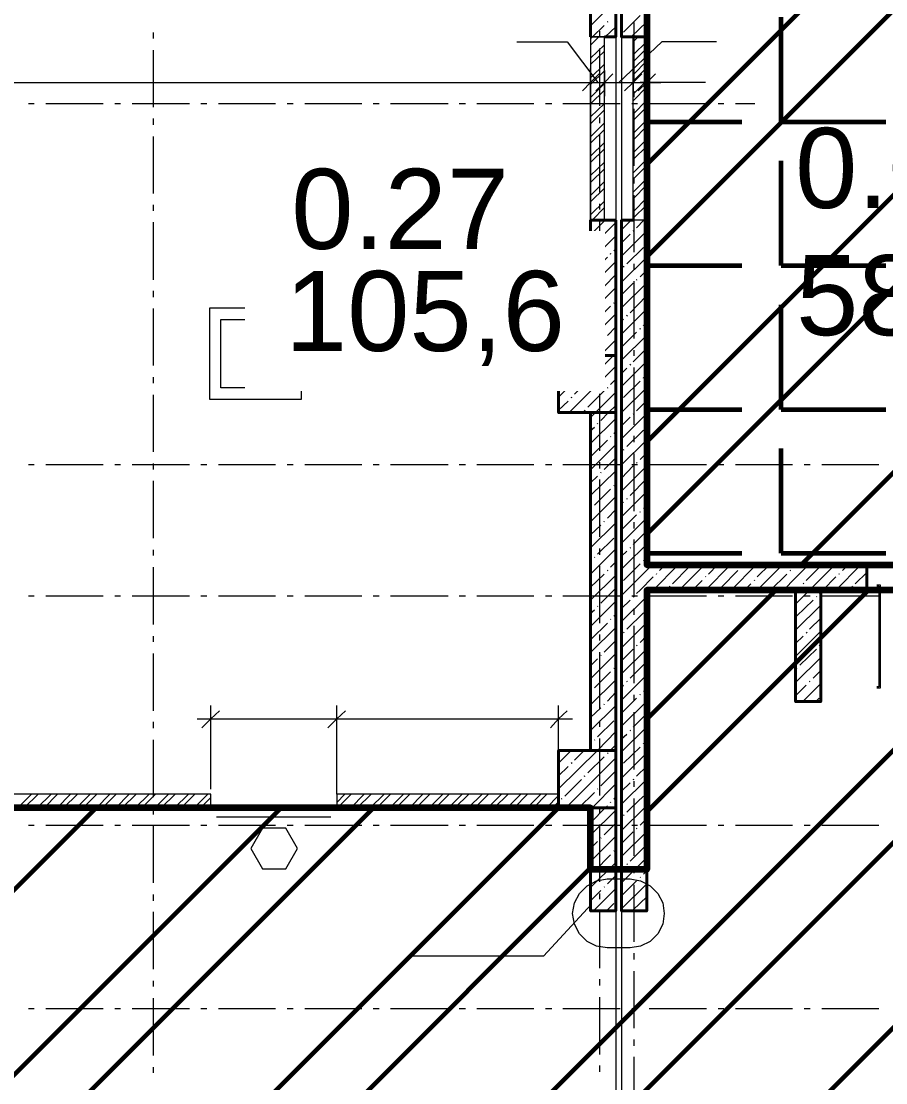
# Model space of a CAD drawing. Header units: millimetres. Extents: x -213911 to 415037, y -3642 to 107391.
# Drawn here: x -127343 to -119785, y 18005 to 27282 of the extents above; entities that cross this region are included whole.
import ezdxf

# ---------------------------------------------------------------- set-up
doc = ezdxf.new("R2010")
doc.units = ezdxf.units.MM
for name, color, linetype, lineweight in [('9.1 Стен подвал шпак', 160, 'Continuous', 90), ('9.2 Потолок подвал шпак', 90, 'Continuous', 60), ('9.3 клининг подвал', 190, 'Continuous', 60), ('Оси', 7, 'Continuous', 9)]:
    doc.layers.add(name, color=color, linetype=linetype, lineweight=lineweight)
doc.styles.get("Standard").update_dxf_attribs({"font": 'arial.ttf'})

msp = doc.modelspace()

# ---------------------------------------------------------------- hatches: boundary and pattern name
at = {"layer": '9.3 клининг подвал'}
h = msp.add_hatch(dxfattribs=at)
h.set_pattern_fill('ANSI32', color=256, scale=180)
h.paths.add_polyline_path([(-106241.8, 18654.8), (-117862.1, 18654.8), (-117862.1, 22310.8), (-121873.9, 22310.8), (-121873.9, 19867.4), (-122365.3, 19867.4), (-122365.3, 20408.7), (-136044.5, 20408.7), (-136044.5, 16956), (-154955.5, 16956), (-154955.5, 13151.8), (-131431.1, 13151.8), (-131431.1, 16807.8), (-125995.1, 16807.8), (-125995.1, 16375.7), (-122644.9, 16375.7), (-122644.9, 16956), (-122365.3, 16956), (-122365.3, 17249.6), (-121873.9, 17249.6), (-121873.9, 16549.4), (-121873.9, 14698.1), (-120543.7, 14698.1), (-120543.7, 16549.4), (-117862.1, 16549.4), (-117862.1, 16574.8), (-109194.6, 16574.8), (-109194.6, 15854.6), (-106241.8, 15854.6), (-106241.8, 16574.8)])

# ---------------------------------------------------------------- linework, layer by layer
at = {"lineweight": 40}
for points in [[(-121873.9, 32367.9), (-121873.9, 27144.5), (-122094.2, 27144.5), (-122094.2, 32367.9)], [(-122145.1, 25543.1), (-122145.1, 24361.2), (-122365.3, 24361.2), (-122365.3, 25543.1)], [(-122145.1, 24361.2), (-122644.9, 24361.2), (-122644.9, 23861.3), (-122145.1, 23861.3)], [(-122145.1, 23861.3), (-122145.1, 20908.6), (-122365.3, 20908.6), (-122365.3, 23861.3)], [(-122145.1, 20408.7), (-122145.1, 20908.6), (-122644.9, 20908.6), (-122644.9, 20408.7)], [(-122365.3, 20408.7), (-122365.3, 19506.3), (-122145.1, 19506.3), (-122145.1, 20408.7)]]:
    msp.add_lwpolyline(points, close=True, dxfattribs=at)
for points in [[(-122365.3, 27144.5), (-122365.3, 27962.1), (-122145.1, 27962.1), (-122145.1, 27144.5), (-122242.5, 27144.5)], [(-121873.9, 25543.1), (-121873.9, 22531.1), (-120573.4, 22531.1), (-120353.1, 22531.1), (-119950.6, 22531.1), (-119950.6, 22310.8), (-120353.1, 22310.8), (-120353.1, 21336.4), (-120573.4, 21336.4), (-120573.4, 21751.6), (-120573.4, 22310.8), (-121873.9, 22310.8), (-121873.9, 21751.6), (-121873.9, 21200.9), (-121873.9, 20408.7), (-121873.9, 19506.3), (-122094.2, 19506.3), (-122094.2, 20408.7), (-122094.2, 22310.8), (-122094.2, 22531.1), (-122094.2, 25543.1), (-121992.5, 25543.1)]]:
    msp.add_lwpolyline(points, dxfattribs=at)
at = {"lineweight": 18}
for points in [[(-122289.1, 26822.5), (-122365.3, 26746.2), (-122437.4, 26674.2)], [(-122170.5, 26822.5), (-122242.5, 26746.2), (-122318.7, 26674.2)], [(-121916.3, 26822.5), (-121992.5, 26746.2), (-122068.8, 26674.2)], [(-121797.7, 26822.5), (-121873.9, 26746.2), (-121950.2, 26674.2)], [(-125610.4, 21255.9), (-125686.6, 21183.9), (-125762.9, 21107.7)], [(-124508.9, 21255.9), (-124585.2, 21183.9), (-124661.4, 21107.7)], [(-122568.7, 21255.9), (-122644.9, 21183.9), (-122717, 21107.7)]]:
    msp.add_lwpolyline(points, dxfattribs=at)
at = {"layer": '9.1 Стен подвал шпак'}
msp.add_lwpolyline([(-121873.9, 16574.8), (-121873.9, 14698.1), (-120543.7, 14698.1), (-120543.7, 16549.4), (-117862.1, 16549.4), (-117862.1, 16574.8), (-109194.6, 16574.8), (-109194.6, 15854.6), (-106241.8, 15854.6), (-106241.8, 16574.8), (-106241.8, 18654.8), (-117862.1, 18654.8), (-117862.1, 22310.8), (-121873.9, 22310.8), (-121873.9, 19867.4), (-122365.3, 19867.4), (-122365.3, 20408.7), (-136044.5, 20408.7), (-136044.5, 16956), (-154955.5, 16956)], dxfattribs=at)
at = {"layer": 'Оси', "lineweight": 9}
for points in [[(-122136.6, 12300.3), (-122140.8, 12300.3), (-122140.8, 32367.9)], [(-122094.2, 32367.9), (-122094.2, 12893.4)], [(-122365.3, 27241.9), (-122145.1, 27462.2)], [(-122217.1, 27275.8), (-122212.8, 27280)], [(-122077.3, 27186.8), (-121933.2, 27330.9)], [(-122348.4, 27144.5), (-122246.7, 27246.1)], [(-122284.9, 27144.5), (-122284.9, 27195.3)], [(-122238.3, 27144.5), (-122145.1, 27233.4)], [(-122009.5, 27144.5), (-121873.9, 27275.8)], [(-121984.1, 26771.7), (-121984.1, 27271.5)], [(-126186.5, 27131.7), (-126186.5, 27182.6)], [(-123009.3, 27102.1), (-122568.7, 27102.1), (-122301.8, 26746.2)], [(-122365.3, 27127.5), (-122348.4, 27144.5)], [(-122365.3, 27072.4), (-122293.3, 27144.5)], [(-122365.3, 27144.5), (-122242.5, 27144.5)], [(-121263.9, 27102.1), (-121742.6, 27102.1), (-122119.6, 26746.2)], [(-121992.5, 27102.1), (-121950.2, 27144.5)], [(-121992.5, 26987.7), (-121873.9, 27106.3)], [(-121895.1, 27144.5), (-121873.9, 27161.4)], [(-126186.5, 26530.2), (-126186.5, 27030.1)], [(-122365.3, 26958.1), (-122242.5, 27076.7)], [(-122365.3, 26903), (-122242.5, 27021.6)], [(-122284.9, 26542.9), (-122284.9, 27042.8)], [(-121992.5, 26928.4), (-121873.9, 27047)], [(-122365.3, 26788.6), (-122242.5, 26907.2)], [(-121992.5, 26814), (-121873.9, 26936.9)], [(-122365.3, 25543.1), (-122365.3, 26746.2), (-122365.3, 26869.1)], [(-122365.3, 26729.3), (-122242.5, 26847.9)], [(-122242.5, 26852.1), (-122242.5, 26746.2), (-122242.5, 26627.6)], [(-121992.5, 26758.9), (-121873.9, 26877.6)], [(-121992.5, 26852.1), (-121992.5, 26746.2), (-121992.5, 26627.6)], [(-121873.9, 26852.1), (-121873.9, 26746.2), (-121873.9, 26627.6)], [(-138425.3, 26746.2), (-138183.9, 26746.2), (-128266.6, 26746.2), (-128148, 26746.2), (-122365.3, 26746.2), (-122242.5, 26746.2), (-121992.5, 26746.2), (-121751.1, 26746.2)], [(-122365.3, 26614.9), (-122242.5, 26737.8)], [(-121992.5, 26644.6), (-121873.9, 26763.2)], [(-121361.3, 26746.2), (-121801.9, 26746.2), (-121933.2, 26746.2)], [(-122365.3, 26559.8), (-122242.5, 26678.5)], [(-121992.5, 26585.3), (-121873.9, 26708.1)], [(-121984.1, 26619.1), (-121984.1, 26670)], [(-127279.5, 26564.1), (-127228.7, 26564.1)], [(-127127, 26564.1), (-126627.1, 26564.1)], [(-126525.4, 26564.1), (-126474.6, 26564.1)], [(-126372.9, 26564.1), (-125873, 26564.1)], [(-125771.4, 26564.1), (-125720.5, 26564.1)], [(-125618.9, 26564.1), (-125119, 26564.1)], [(-125017.3, 26564.1), (-124966.5, 26564.1)], [(-124864.8, 26564.1), (-124364.9, 26564.1)], [(-124267.5, 26564.1), (-124212.4, 26564.1)], [(-124115, 26564.1), (-123610.8, 26564.1)], [(-123513.4, 26564.1), (-123458.3, 26564.1)], [(-123360.9, 26564.1), (-122861, 26564.1)], [(-122759.3, 26564.1), (-122704.3, 26564.1)], [(-122606.8, 26564.1), (-122106.9, 26564.1)], [(-122365.3, 26445.5), (-122242.5, 26564.1)], [(-122005.3, 26564.1), (-121954.4, 26564.1)], [(-121992.5, 26470.9), (-121873.9, 26593.7)], [(-121992.5, 26415.8), (-121873.9, 26534.4)], [(-121852.7, 26564.1), (-121352.9, 26564.1)], [(-121251.2, 26564.1), (-121200.4, 26564.1)], [(-121098.7, 26564.1), (-120598.8, 26564.1)], [(-120497.1, 26564.1), (-120446.3, 26564.1)], [(-120344.6, 26564.1), (-119844.7, 26564.1)], [(-122365.3, 26386.1), (-122242.5, 26509)], [(-122284.9, 26390.4), (-122284.9, 26441.2)], [(-121984.1, 26017.6), (-121984.1, 26517.5)], [(-126186.5, 26377.7), (-126186.5, 26432.7)], [(-122365.3, 26271.8), (-122242.5, 26394.6)], [(-121992.5, 26301.4), (-121873.9, 26420)], [(-121992.5, 26242.1), (-121873.9, 26365)], [(-126186.5, 25776.1), (-126186.5, 26276)], [(-122365.3, 26216.7), (-122242.5, 26335.3)], [(-122284.9, 25788.8), (-122284.9, 26288.7)], [(-122365.3, 26102.3), (-122242.5, 26220.9)], [(-122365.3, 26047.2), (-122242.5, 26165.9)], [(-121992.5, 26132), (-121873.9, 26250.6)], [(-121992.5, 26072.7), (-121873.9, 26191.3)], [(-121992.5, 25958.3), (-121873.9, 26076.9)], [(-122365.3, 25932.9), (-122242.5, 26051.5)], [(-122365.3, 25873.5), (-122242.5, 25992.2)], [(-121992.5, 25903.2), (-121873.9, 26021.8)], [(-121992.5, 25788.8), (-121873.9, 25907.4)], [(-121984.1, 25865.1), (-121984.1, 25915.9)], [(-122365.3, 25759.2), (-122242.5, 25882)], [(-122365.3, 25704.1), (-122242.5, 25822.7)], [(-121992.5, 25729.5), (-121873.9, 25852.4)], [(-122365.3, 25589.7), (-122242.5, 25708.3)], [(-121992.5, 25615.1), (-121873.9, 25738)], [(-121984.1, 25263.5), (-121984.1, 25763.4)], [(-126186.5, 25623.6), (-126186.5, 25678.7)], [(-122352.6, 25543.1), (-122242.5, 25653.3)], [(-122284.9, 25636.3), (-122284.9, 25687.1)], [(-121992.5, 25560.1), (-121873.9, 25678.7)], [(-126186.5, 25022), (-126186.5, 25526.2)], [(-122365.3, 25416), (-122238.3, 25543.1)], [(-122365.3, 25530.4), (-122352.6, 25543.1)], [(-122284.9, 25034.8), (-122284.9, 25534.6)], [(-122276.4, 25390.6), (-122145.1, 25521.9)], [(-122094.2, 25458.4), (-122009.5, 25543.1)], [(-121873.9, 25543.1), (-121992.5, 25543.1)], [(-121962.9, 25475.3), (-121899.3, 25543.1)], [(-121899.3, 25543.1), (-121873.9, 25564.3)], [(-122094.2, 25229.6), (-121873.9, 25449.9)], [(-121992.5, 25449.9), (-121984.1, 25454.2)], [(-122365.3, 25187.3), (-122145.1, 25407.6)], [(-122365.3, 25301.6), (-122331.5, 25335.5)], [(-122306, 25361), (-122301.8, 25365.2)], [(-122094.2, 25344), (-122018, 25420.3)], [(-121878.2, 25335.5), (-121873.9, 25335.5)], [(-122191.7, 25246.6), (-122187.4, 25255)], [(-122162, 25276.2), (-122145.1, 25293.2)], [(-122047.6, 25161.8), (-121903.6, 25305.9)], [(-125271.5, 24373.9), (-125004.6, 25149.1), (-124538.6, 25149.1)], [(-122365.3, 24962.7), (-122145.1, 25183)], [(-122361.1, 25077.1), (-122217.1, 25221.2)], [(-122094.2, 25000.9), (-121873.9, 25221.2)], [(-121984.1, 25111), (-121984.1, 25161.8)], [(-122246.7, 24962.7), (-122145.1, 25068.6)], [(-122077.3, 25132.2), (-122073, 25140.7)], [(-121933.2, 25047.5), (-121873.9, 25106.8)], [(-122094.2, 24776.3), (-121873.9, 24996.6)], [(-122094.2, 24890.7), (-121992.5, 24992.4)], [(-121984.1, 24509.4), (-121984.1, 25009.3)], [(-121962.9, 25022), (-121958.7, 25026.3)], [(-126186.5, 24869.5), (-126186.5, 24924.6)], [(-122365.3, 24734), (-122145.1, 24954.3)], [(-122365.3, 24848.4), (-122306, 24907.7)], [(-122284.9, 24882.2), (-122284.9, 24933.1)], [(-122276.4, 24933.1), (-122272.1, 24937.3)], [(-122018, 24734), (-121878.2, 24878)], [(-126186.5, 24272.2), (-126186.5, 24772.1)], [(-122331.5, 24649.2), (-122191.7, 24793.3)], [(-122284.9, 24280.7), (-122284.9, 24780.6)], [(-122162, 24818.7), (-122157.8, 24822.9)], [(-122365.3, 24505.2), (-122145.1, 24725.5)], [(-122094.2, 24547.6), (-121873.9, 24767.9)], [(-122094.2, 24662), (-122077.3, 24678.9)], [(-122047.6, 24704.3), (-122043.4, 24712.8)], [(-122361.1, 24619.6), (-122356.9, 24623.8)], [(-122217.1, 24534.9), (-122145.1, 24611.1)], [(-121933.2, 24589.9), (-121929, 24598.4)], [(-121903.6, 24619.6), (-121873.9, 24653.5)], [(-122644.9, 23996.8), (-122280.6, 24361.2), (-122145.1, 24496.7)], [(-122246.7, 24505.2), (-122242.5, 24509.4)], [(-122094.2, 24433.2), (-121962.9, 24564.5)], [(-122094.2, 24318.8), (-121873.9, 24539.1)], [(-122365.3, 24390.8), (-122276.4, 24479.8)], [(-121992.5, 24306.1), (-121873.9, 24424.7)], [(-121984.1, 24356.9), (-121984.1, 24407.8)], [(-122644.9, 24225.6), (-122509.4, 24361.2)], [(-122644.9, 24340), (-122619.5, 24361.2)], [(-122445.8, 24306.1), (-122441.6, 24310.3)], [(-122420.4, 24335.8), (-122395, 24361.2)], [(-122306, 24221.4), (-122166.2, 24361.2), (-122162, 24365.4)], [(-122094.2, 24090), (-121873.9, 24310.3)], [(-122619.5, 24136.6), (-122475.5, 24276.4)], [(-122551.7, 23861.3), (-122145.1, 24268)], [(-122094.2, 24204.4), (-122047.6, 24251)], [(-122018, 24276.4), (-122013.7, 24284.9)], [(-121984.1, 23755.4), (-121984.1, 24255.3)], [(-126186.5, 24119.7), (-126186.5, 24170.5)], [(-122505.1, 24022.3), (-122361.1, 24162.1)], [(-122331.5, 24191.7), (-122327.2, 24196)], [(-122284.9, 24128.2), (-122284.9, 24183.2)], [(-122191.7, 24107), (-122145.1, 24153.6)], [(-122077.3, 23992.6), (-121933.2, 24136.6)], [(-121903.6, 24162.1), (-121899.3, 24170.5)], [(-121878.2, 24191.7), (-121873.9, 24196)], [(-122644.9, 24111.2), (-122640.7, 24111.2)], [(-122390.8, 23907.9), (-122246.7, 24051.9)], [(-122365.3, 23818.9), (-122323, 23861.3), (-122145.1, 24039.2)], [(-122217.1, 24077.3), (-122212.8, 24081.6)], [(-122094.2, 23861.3), (-121873.9, 24081.6)], [(-126186.5, 23518.1), (-126186.5, 24018)], [(-122644.9, 23882.5), (-122560.2, 23963)], [(-122534.8, 23992.6), (-122526.3, 23996.8)], [(-122284.9, 23526.6), (-122284.9, 24026.5)], [(-121962.9, 23878.2), (-121873.9, 23967.2)], [(-122420.4, 23878.2), (-122411.9, 23882.5)], [(-122276.4, 23793.5), (-122208.6, 23861.3), (-122145.1, 23924.8)], [(-122094.2, 23632.5), (-121873.9, 23852.8)], [(-121992.5, 23848.6), (-121984.1, 23852.8)], [(-122365.3, 23590.2), (-122145.1, 23810.4)], [(-122306, 23763.8), (-122301.8, 23768.1)], [(-122094.2, 23746.9), (-122018, 23823.2)], [(-122365.3, 23704.5), (-122331.5, 23734.2)], [(-122162, 23679.1), (-122145.1, 23696.1)], [(-122047.6, 23564.7), (-121903.6, 23708.8)], [(-121984.1, 23602.9), (-121984.1, 23657.9)], [(-121878.2, 23734.2), (-121873.9, 23738.4)], [(-122365.3, 23361.4), (-122145.1, 23581.7)], [(-122361.1, 23480), (-122217.1, 23619.8)], [(-122191.7, 23649.5), (-122187.4, 23653.7)], [(-122094.2, 23403.8), (-121873.9, 23624.1)], [(-122077.3, 23535.1), (-122073, 23539.3)], [(-121984.1, 23001.3), (-121984.1, 23505.4)], [(-121933.2, 23450.4), (-121873.9, 23509.7)], [(-127279.5, 23408), (-127228.7, 23408)], [(-127127, 23408), (-126627.1, 23408)], [(-126525.4, 23408), (-126474.6, 23408)], [(-126372.9, 23408), (-125873, 23408)], [(-126186.5, 23365.6), (-126186.5, 23416.5)], [(-125771.4, 23408), (-125720.5, 23408)], [(-125618.9, 23408), (-125119, 23408)], [(-125017.3, 23408), (-124966.5, 23408)], [(-124864.8, 23408), (-124364.9, 23408)], [(-124267.5, 23408), (-124212.4, 23408)], [(-124115, 23408), (-123610.8, 23408)], [(-123513.4, 23408), (-123458.3, 23408)], [(-123360.9, 23408), (-122861, 23408)], [(-122759.3, 23408), (-122704.3, 23408)], [(-122606.8, 23408), (-122106.9, 23408)], [(-122284.9, 23374.1), (-122284.9, 23429.2)], [(-122246.7, 23365.6), (-122145.1, 23467.3)], [(-122094.2, 23175), (-121873.9, 23395.3)], [(-122094.2, 23289.4), (-121992.5, 23395.3)], [(-122005.3, 23408), (-121954.4, 23408)], [(-121962.9, 23420.7), (-121958.7, 23424.9)], [(-121852.7, 23408), (-121352.9, 23408)], [(-121251.2, 23408), (-121200.4, 23408)], [(-121098.7, 23408), (-120598.8, 23408)], [(-120497.1, 23408), (-120446.3, 23408)], [(-120344.6, 23408), (-119844.7, 23408)], [(-122365.3, 23136.9), (-122145.1, 23352.9)], [(-122365.3, 23247), (-122306, 23306.3)], [(-122276.4, 23336), (-122272.1, 23340.2)], [(-126186.5, 22764.1), (-126186.5, 23264)], [(-122284.9, 22776.8), (-122284.9, 23276.7)], [(-122162, 23221.6), (-122157.8, 23225.8)], [(-122018, 23136.9), (-121878.2, 23280.9)], [(-122365.3, 22908.1), (-122145.1, 23128.4)], [(-122331.5, 23052.1), (-122191.7, 23191.9)], [(-122094.2, 22950.5), (-121873.9, 23170.8)], [(-122047.6, 23107.2), (-122043.4, 23111.5)], [(-122361.1, 23022.5), (-122356.9, 23026.7)], [(-122217.1, 22937.8), (-122145.1, 23014)], [(-122094.2, 23060.6), (-122077.3, 23081.8)], [(-121903.6, 23022.5), (-121873.9, 23056.4)], [(-122094.2, 22836.1), (-121962.9, 22967.4)], [(-122094.2, 22721.7), (-121873.9, 22942)], [(-121933.2, 22992.8), (-121929, 22997.1)], [(-122365.3, 22679.3), (-122145.1, 22899.6)], [(-122365.3, 22793.7), (-122276.4, 22878.5)], [(-122246.7, 22908.1), (-122242.5, 22912.3)], [(-121992.5, 22709), (-121873.9, 22827.6)], [(-121984.1, 22848.8), (-121984.1, 22903.9)], [(-122306, 22624.3), (-122162, 22764.1)], [(-121984.1, 22251.5), (-121984.1, 22751.4)], [(-126186.5, 22611.6), (-126186.5, 22662.4)], [(-122365.3, 22450.6), (-122145.1, 22670.9)], [(-122284.9, 22620), (-122284.9, 22675.1)], [(-122094.2, 22492.9), (-122056.1, 22531.1), (-121873.9, 22713.2)], [(-122094.2, 22607.3), (-122047.6, 22649.7)], [(-122018, 22679.3), (-122013.7, 22683.6)], [(-122365.3, 22565), (-122361.1, 22565)], [(-122331.5, 22594.6), (-122327.2, 22598.9)], [(-122191.7, 22509.9), (-122145.1, 22556.5)], [(-121903.6, 22565), (-121899.3, 22569.2)], [(-121878.2, 22594.6), (-121873.9, 22598.9)], [(-126186.5, 22010), (-126186.5, 22509.9)], [(-122284.9, 22022.7), (-122284.9, 22522.6)], [(-122217.1, 22480.2), (-122212.8, 22484.5)], [(-122094.2, 22264.2), (-122047.6, 22310.8), (-121827.3, 22531.1)], [(-122077.3, 22395.5), (-121941.7, 22531.1), (-121933.2, 22539.5)], [(-121818.9, 22310.8), (-121598.6, 22531.1)], [(-121789.2, 22450.6), (-121785, 22454.8)], [(-121763.8, 22480.2), (-121712.9, 22531.1)], [(-121649.4, 22365.9), (-121505.4, 22509.9)], [(-121590.1, 22310.8), (-121369.8, 22531.1)], [(-121361.3, 22310.8), (-121141, 22531.1)], [(-121335.9, 22450.6), (-121255.4, 22531.1)], [(-121221.5, 22336.2), (-121077.5, 22480.2)], [(-121136.8, 22310.8), (-120916.5, 22531.1)], [(-121047.8, 22509.9), (-121043.6, 22514.1)], [(-120908, 22310.8), (-120687.8, 22531.1)], [(-120908, 22425.2), (-120802.1, 22531.1)], [(-120679.3, 22310.8), (-120573.4, 22416.7), (-120459, 22531.1)], [(-120620, 22480.2), (-120615.7, 22484.5)], [(-120594.6, 22509.9), (-120573.4, 22531.1)], [(-120573.4, 22187.9), (-120353.1, 22408.2), (-120230.2, 22531.1)], [(-120480.2, 22395.5), (-120353.1, 22522.6), (-120344.6, 22531.1)], [(-120221.8, 22310.8), (-120001.5, 22531.1)], [(-120192.1, 22450.6), (-120187.9, 22454.8)], [(-120162.4, 22480.2), (-120115.8, 22531.1)], [(-120052.3, 22365.9), (-119950.6, 22463.3)], [(-122365.3, 22336.2), (-122246.7, 22450.6)], [(-122365.3, 22221.8), (-122145.1, 22442.1)], [(-121962.9, 22281.1), (-121933.2, 22310.8), (-121818.9, 22425.2)], [(-121475.7, 22310.8), (-121391, 22395.5)], [(-121361.3, 22425.2), (-121357.1, 22429.4)], [(-121022.4, 22310.8), (-120963.1, 22365.9)], [(-120933.5, 22395.5), (-120929.2, 22399.7)], [(-120793.7, 22310.8), (-120649.6, 22450.6)], [(-120505.6, 22365.9), (-120501.4, 22370.1)], [(-120336.1, 22310.8), (-120221.8, 22425.2)], [(-122276.4, 22196.4), (-122145.1, 22327.7)], [(-121704.5, 22310.8), (-121704.5, 22310.8)], [(-121674.8, 22336.2), (-121670.6, 22344.7)], [(-121247, 22310.8), (-121242.7, 22315)], [(-120573.4, 22302.3), (-120535.2, 22336.2)], [(-120365.8, 22281.1), (-120353.1, 22293.8)], [(-120107.4, 22310.8), (-120107.4, 22310.8)], [(-120077.7, 22336.2), (-120073.5, 22344.7)], [(-119993, 22310.8), (-119950.6, 22348.9)], [(-119861.7, 21455), (-119832, 21455), (-119832, 22353.1), (-119861.7, 22353.1)], [(-119861.7, 22344.7), (-119844.7, 22344.7), (-119844.7, 21463.5), (-119861.7, 21463.5)], [(-127279.5, 22259.9), (-127228.7, 22259.9)], [(-127127, 22259.9), (-126627.1, 22259.9)], [(-126525.4, 22259.9), (-126474.6, 22259.9)], [(-126372.9, 22259.9), (-125873, 22259.9)], [(-125771.4, 22259.9), (-125720.5, 22259.9)], [(-125618.9, 22259.9), (-125119, 22259.9)], [(-125017.3, 22259.9), (-124966.5, 22259.9)], [(-124864.8, 22259.9), (-124364.9, 22259.9)], [(-124267.5, 22259.9), (-124212.4, 22259.9)], [(-124115, 22259.9), (-123610.8, 22259.9)], [(-123513.4, 22259.9), (-123458.3, 22259.9)], [(-123360.9, 22259.9), (-122861, 22259.9)], [(-122759.3, 22259.9), (-122704.3, 22259.9)], [(-122606.8, 22259.9), (-122106.9, 22259.9)], [(-122365.3, 21993.1), (-122145.1, 22213.3)], [(-122094.2, 22035.4), (-121873.9, 22255.7)], [(-122094.2, 22149.8), (-122018, 22221.8)], [(-122005.3, 22259.9), (-121954.4, 22259.9)], [(-121992.5, 22251.5), (-121984.1, 22255.7)], [(-121852.7, 22259.9), (-121352.9, 22259.9)], [(-121251.2, 22259.9), (-121200.4, 22259.9)], [(-121098.7, 22259.9), (-120598.8, 22259.9)], [(-120573.4, 21959.2), (-120353.1, 22179.5)], [(-120564.9, 22082), (-120420.9, 22221.8)], [(-120497.1, 22259.9), (-120446.3, 22259.9)], [(-120391.2, 22251.5), (-120387, 22255.7)], [(-120344.6, 22259.9), (-119844.7, 22259.9)], [(-122365.3, 22107.4), (-122331.5, 22137.1)], [(-122306, 22166.7), (-122301.8, 22171)], [(-122162, 22082), (-122145.1, 22099)], [(-122047.6, 21967.6), (-121903.6, 22111.7)], [(-121984.1, 22094.7), (-121984.1, 22149.8)], [(-121878.2, 22137.1), (-121873.9, 22141.3)], [(-122361.1, 21882.9), (-122217.1, 22022.7)], [(-122191.7, 22052.4), (-122187.4, 22056.6)], [(-122094.2, 21806.7), (-121873.9, 22026.9)], [(-121984.1, 21497.4), (-121984.1, 21997.3)], [(-120450.5, 21967.6), (-120353.1, 22065.1)], [(-126186.5, 21857.5), (-126186.5, 21908.3)], [(-122365.3, 21764.3), (-122145.1, 21984.6)], [(-122284.9, 21870.2), (-122284.9, 21921)], [(-122077.3, 21938), (-122073, 21942.2)], [(-121933.2, 21853.3), (-121873.9, 21912.6)], [(-120573.4, 21730.4), (-120353.1, 21950.7)], [(-120573.4, 21844.8), (-120505.6, 21908.3)], [(-120480.2, 21938), (-120471.7, 21942.2)], [(-122246.7, 21768.5), (-122145.1, 21870.2)], [(-121962.9, 21823.6), (-121958.7, 21827.8)], [(-120365.8, 21823.6), (-120361.6, 21827.8)], [(-126186.5, 21255.9), (-126186.5, 21755.8)], [(-122365.3, 21535.5), (-122145.1, 21755.8)], [(-122284.9, 21268.6), (-122284.9, 21768.5)], [(-122276.4, 21738.9), (-122272.1, 21743.1)], [(-122094.2, 21577.9), (-121873.9, 21798.2)], [(-122094.2, 21692.3), (-121992.5, 21793.9)], [(-120573.4, 21501.6), (-120353.1, 21721.9)], [(-120535.2, 21654.2), (-120391.2, 21793.9)], [(-122365.3, 21649.9), (-122306, 21709.2)], [(-122162, 21624.5), (-122157.8, 21628.7)], [(-122018, 21539.8), (-121878.2, 21679.6)], [(-120564.9, 21624.5), (-120560.7, 21628.7)], [(-122365.3, 21306.8), (-122145.1, 21527.1)], [(-122331.5, 21455), (-122191.7, 21594.8)], [(-122094.2, 21349.1), (-121873.9, 21569.4)], [(-120420.9, 21539.8), (-120353.1, 21607.6)], [(-122094.2, 21463.5), (-122077.3, 21480.5)], [(-122047.6, 21510.1), (-122043.4, 21514.4)], [(-121903.6, 21425.4), (-121873.9, 21455)], [(-120573.4, 21387.3), (-120480.2, 21480.5)], [(-120509.8, 21336.4), (-120353.1, 21493.2)], [(-120450.5, 21510.1), (-120446.3, 21514.4)], [(-122361.1, 21425.4), (-122356.9, 21429.6)], [(-122217.1, 21340.7), (-122145.1, 21416.9)], [(-122094.2, 21234.8), (-121962.9, 21366.1)], [(-122094.2, 21120.4), (-121873.9, 21340.7)], [(-121984.1, 21344.9), (-121984.1, 21395.7)], [(-121933.2, 21395.7), (-121929, 21400)], [(-120395.4, 21336.4), (-120365.8, 21366.1)], [(-125686.6, 20569.6), (-125686.6, 21183.9), (-125686.6, 21302.5)], [(-124585.2, 20527.3), (-124585.2, 21183.9), (-124585.2, 21302.5)], [(-122644.9, 20908.6), (-122644.9, 21183.9), (-122644.9, 21302.5)], [(-122365.3, 21082.2), (-122145.1, 21302.5)], [(-122365.3, 21196.6), (-122276.4, 21281.4)], [(-122246.7, 21311), (-122242.5, 21315.2)], [(-126186.5, 21103.4), (-126186.5, 21158.5)], [(-125805.3, 21183.9), (-124585.2, 21183.9), (-122522.1, 21183.9)], [(-122306, 21027.2), (-122162, 21167)], [(-122284.9, 21116.1), (-122284.9, 21167)], [(-121992.5, 21111.9), (-121873.9, 21230.5)], [(-121984.1, 20743.3), (-121984.1, 21243.2)], [(-122644.9, 20573.9), (-122306, 20908.6), (-122145.1, 21073.8)], [(-122094.2, 20895.8), (-121873.9, 21116.1)], [(-122018, 21082.2), (-122013.7, 21086.5)], [(-126186.5, 20501.9), (-126186.5, 21001.8)], [(-122365.3, 20967.9), (-122361.1, 20967.9)], [(-122331.5, 20997.5), (-122327.2, 21001.8)], [(-122284.9, 20514.6), (-122284.9, 21014.5)], [(-122094.2, 21010.2), (-122047.6, 21052.6)], [(-121903.6, 20967.9), (-121899.3, 20972.1)], [(-121878.2, 20997.5), (-121873.9, 21001.8)], [(-122644.9, 20798.4), (-122534.8, 20908.6)], [(-122505.1, 20823.8), (-122420.4, 20908.6)], [(-122217.1, 20883.1), (-122212.8, 20887.4)], [(-122191.7, 20912.8), (-122145.1, 20959.4)], [(-122094.2, 20667.1), (-121873.9, 20887.4)], [(-122077.3, 20798.4), (-121933.2, 20938.2)], [(-122581.4, 20408.7), (-122145.1, 20845)], [(-122534.8, 20798.4), (-122526.3, 20802.6)], [(-122390.8, 20713.7), (-122246.7, 20853.5)], [(-122644.9, 20688.3), (-122560.2, 20768.8)], [(-122276.4, 20599.3), (-122145.1, 20730.6)], [(-121962.9, 20684), (-121873.9, 20773)], [(-122589.9, 20510.3), (-122445.8, 20654.4)], [(-122420.4, 20684), (-122411.9, 20688.3)], [(-122365.3, 20396), (-122352.6, 20408.7), (-122145.1, 20616.2)], [(-122094.2, 20438.3), (-121873.9, 20658.6)], [(-122094.2, 20552.7), (-122018, 20624.7)], [(-121992.5, 20654.4), (-121984.1, 20658.6)], [(-121984.1, 20590.8), (-121984.1, 20641.7)], [(-127372.7, 20408.7), (-127254.1, 20527.3)], [(-127317.6, 20408.7), (-127194.8, 20527.3)], [(-127203.2, 20408.7), (-127080.4, 20527.3)], [(-127143.9, 20408.7), (-127025.3, 20527.3)], [(-127029.6, 20408.7), (-126910.9, 20527.3)], [(-126974.5, 20408.7), (-126851.6, 20527.3)], [(-126860.1, 20408.7), (-126741.5, 20527.3)], [(-126800.8, 20408.7), (-126682.2, 20527.3)], [(-126686.4, 20408.7), (-126567.8, 20527.3)], [(-126631.3, 20408.7), (-126512.7, 20527.3)], [(-126517, 20408.7), (-126398.3, 20527.3)], [(-126461.9, 20408.7), (-126339, 20527.3)], [(-126347.5, 20408.7), (-126224.7, 20527.3)], [(-126288.2, 20408.7), (-126169.6, 20527.3)], [(-126173.8, 20408.7), (-126055.2, 20527.3)], [(-126118.7, 20408.7), (-125995.9, 20527.3)], [(-126004.4, 20408.7), (-125881.5, 20527.3)], [(-125945.1, 20408.7), (-125826.4, 20527.3)], [(-125830.7, 20408.7), (-125712.1, 20527.3)], [(-124585.2, 20455.3), (-124513.2, 20527.3)], [(-124576.7, 20408.7), (-124458.1, 20527.3)], [(-124462.3, 20408.7), (-124343.7, 20527.3)], [(-124407.3, 20408.7), (-124284.4, 20527.3)], [(-124292.9, 20408.7), (-124170, 20527.3)], [(-124233.6, 20408.7), (-124115, 20527.3)], [(-124119.2, 20408.7), (-124000.6, 20527.3)], [(-124064.1, 20408.7), (-123945.5, 20527.3)], [(-123949.7, 20408.7), (-123831.1, 20527.3)], [(-123890.4, 20408.7), (-123771.8, 20527.3)], [(-123776, 20408.7), (-123657.4, 20527.3)], [(-123721, 20408.7), (-123602.4, 20527.3)], [(-123606.6, 20408.7), (-123488, 20527.3)], [(-123551.5, 20408.7), (-123428.7, 20527.3)], [(-123437.1, 20408.7), (-123314.3, 20527.3)], [(-123377.8, 20408.7), (-123259.2, 20527.3)], [(-123263.4, 20408.7), (-123144.8, 20527.3)], [(-123208.4, 20408.7), (-123085.5, 20527.3)], [(-123094, 20408.7), (-122975.4, 20527.3)], [(-123034.7, 20408.7), (-122916.1, 20527.3)], [(-122920.3, 20408.7), (-122801.7, 20527.3)], [(-122865.2, 20408.7), (-122746.6, 20527.3)], [(-122750.9, 20408.7), (-122644.9, 20514.6)], [(-122467, 20408.7), (-122331.5, 20540)], [(-122306, 20569.6), (-122301.8, 20573.9)], [(-122047.6, 20370.5), (-122009.5, 20408.7), (-121903.6, 20510.3)], [(-121878.2, 20540), (-121873.9, 20544.2)], [(-125775.6, 20408.7), (-125686.6, 20497.6)], [(-122695.8, 20408.7), (-122644.9, 20459.5)], [(-122619.5, 20484.9), (-122615.3, 20489.2)], [(-122361.1, 20281.6), (-122238.3, 20408.7), (-122217.1, 20425.6)], [(-122284.9, 20362.1), (-122284.9, 20412.9)], [(-122191.7, 20455.3), (-122187.4, 20459.5)], [(-122162, 20484.9), (-122145.1, 20501.9)], [(-122094.2, 20209.6), (-121895.1, 20408.7), (-121873.9, 20429.8)], [(-121984.1, 19989.3), (-121984.1, 20489.2)], [(-126186.5, 20349.4), (-126186.5, 20404.4)], [(-125635.8, 20328.2), (-124636, 20328.2)], [(-122365.3, 20167.2), (-122145.1, 20387.5)], [(-122077.3, 20340.9), (-122073, 20345.1)], [(-127279.5, 20256.2), (-127228.7, 20256.2)], [(-127127, 20256.2), (-126627.1, 20256.2)], [(-126525.4, 20256.2), (-126474.6, 20256.2)], [(-126372.9, 20256.2), (-125873, 20256.2)], [(-126186.5, 19752), (-126186.5, 20251.9)], [(-125771.4, 20256.2), (-125720.5, 20256.2)], [(-125618.9, 20256.2), (-125119, 20256.2)], [(-125017.3, 20256.2), (-124966.5, 20256.2)], [(-124864.8, 20256.2), (-124364.9, 20256.2)], [(-124267.5, 20256.2), (-124212.4, 20256.2)], [(-124115, 20256.2), (-123610.8, 20256.2)], [(-123513.4, 20256.2), (-123458.3, 20256.2)], [(-123360.9, 20256.2), (-122861, 20256.2)], [(-122759.3, 20256.2), (-122704.3, 20256.2)], [(-122606.8, 20256.2), (-122106.9, 20256.2)], [(-122284.9, 19760.5), (-122284.9, 20260.4)], [(-122246.7, 20171.4), (-122145.1, 20273.1)], [(-122005.3, 20256.2), (-121954.4, 20256.2)], [(-121962.9, 20226.5), (-121958.7, 20230.7)], [(-121933.2, 20256.2), (-121873.9, 20315.5)], [(-121852.7, 20256.2), (-121352.9, 20256.2)], [(-121251.2, 20256.2), (-121200.4, 20256.2)], [(-121098.7, 20256.2), (-120598.8, 20256.2)], [(-120497.1, 20256.2), (-120446.3, 20256.2)], [(-120344.6, 20256.2), (-119844.7, 20256.2)], [(-122365.3, 19938.4), (-122145.1, 20158.7)], [(-122276.4, 20141.8), (-122272.1, 20146)], [(-122094.2, 19980.8), (-121873.9, 20201.1)], [(-122094.2, 20095.2), (-121992.5, 20196.8)], [(-122365.3, 20052.8), (-122306, 20112.1)], [(-122018, 19942.7), (-121878.2, 20082.5)], [(-122331.5, 19853.7), (-122191.7, 19997.7)], [(-122162, 20027.4), (-122157.8, 20031.6)], [(-122094.2, 19752), (-121873.9, 19972.3)], [(-122365.3, 19709.7), (-122145.1, 19930)], [(-122094.2, 19866.4), (-122077.3, 19883.4)], [(-122047.6, 19913), (-122043.4, 19917.2)], [(-121984.1, 19836.8), (-121984.1, 19887.6)], [(-121903.6, 19828.3), (-121873.9, 19857.9)], [(-122361.1, 19828.3), (-122356.9, 19832.5)], [(-122217.1, 19743.6), (-122145.1, 19815.6)], [(-122094.2, 19637.7), (-121962.9, 19769)], [(-121933.2, 19798.6), (-121929, 19802.9)], [(-122365.3, 19595.3), (-122276.4, 19684.3)], [(-122339.9, 19506.3), (-122145.1, 19701.2)], [(-122246.7, 19713.9), (-122242.5, 19718.1)], [(-122094.2, 19523.3), (-121873.9, 19743.6)], [(-121984.1, 19235.2), (-121984.1, 19735.1)], [(-126186.5, 19595.3), (-126186.5, 19650.4)], [(-122284.9, 19608), (-122284.9, 19658.8)], [(-121992.5, 19514.8), (-121873.9, 19629.2)], [(-126186.5, 18998), (-126186.5, 19497.9)], [(-122356.9, 19565.6), (-122776.3, 19112.3), (-123954, 19112.3)], [(-122284.9, 19006.4), (-122284.9, 19506.3)], [(-122225.5, 19506.3), (-122162, 19569.9)], [(-121882.4, 19506.3), (-121873.9, 19514.8)], [(-121984.1, 19082.7), (-121984.1, 19137.8)], [(-121984.1, 18481.1), (-121984.1, 18981)], [(-126186.5, 18845.5), (-126186.5, 18896.3)], [(-122284.9, 18853.9), (-122284.9, 18909)], [(-126186.5, 18243.9), (-126186.5, 18743.8)], [(-122284.9, 18252.4), (-122284.9, 18752.3)], [(-127279.5, 18654.8), (-127228.7, 18654.8)], [(-127127, 18654.8), (-126627.1, 18654.8)], [(-126525.4, 18654.8), (-126474.6, 18654.8)], [(-126372.9, 18654.8), (-125873, 18654.8)], [(-125771.4, 18654.8), (-125720.5, 18654.8)], [(-125618.9, 18654.8), (-125119, 18654.8)], [(-125017.3, 18654.8), (-124966.5, 18654.8)], [(-124864.8, 18654.8), (-124364.9, 18654.8)], [(-124267.5, 18654.8), (-124212.4, 18654.8)], [(-124115, 18654.8), (-123610.8, 18654.8)], [(-123513.4, 18654.8), (-123458.3, 18654.8)], [(-123360.9, 18654.8), (-122861, 18654.8)], [(-122759.3, 18654.8), (-122704.3, 18654.8)], [(-122606.8, 18654.8), (-122106.9, 18654.8)], [(-122005.3, 18654.8), (-121954.4, 18654.8)], [(-121852.7, 18654.8), (-121352.9, 18654.8)], [(-121251.2, 18654.8), (-121200.4, 18654.8)], [(-121098.7, 18654.8), (-120598.8, 18654.8)], [(-120497.1, 18654.8), (-120446.3, 18654.8)], [(-120344.6, 18654.8), (-119844.7, 18654.8)], [(-121984.1, 18328.6), (-121984.1, 18383.7)], [(-121984.1, 17727.1), (-121984.1, 18231.2)], [(-126186.5, 18091.4), (-126186.5, 18142.2)], [(-122284.9, 18099.9), (-122284.9, 18154.9)]]:
    msp.add_lwpolyline(points, dxfattribs=at)
for points in [[(-122242.5, 27144.5), (-122365.3, 27144.5), (-122365.3, 25543.1), (-122242.5, 25543.1)], [(-121992.5, 25543.1), (-121992.5, 27144.5), (-121873.9, 27144.5), (-121873.9, 25543.1)], [(-124894.4, 23975.7), (-125695.1, 23975.7), (-125695.1, 24776.3), (-124894.4, 24776.3)], [(-124996.1, 24077.3), (-125597.7, 24077.3), (-125597.7, 24674.7), (-124996.1, 24674.7)], [(-127766.7, 20408.7), (-125686.6, 20408.7), (-125686.6, 20527.3), (-127766.7, 20527.3)], [(-124585.2, 20408.7), (-122644.9, 20408.7), (-122644.9, 20527.3), (-124585.2, 20527.3)], [(-125233.3, 20230.7), (-125335, 20052.8), (-125233.3, 19874.9), (-125030, 19874.9), (-124928.3, 20052.8), (-125030, 20230.7)], [(-122221.3, 19785.9), (-122018, 19785.9), (-121929, 19769), (-121844.3, 19726.6), (-121776.5, 19658.8), (-121734.1, 19578.3), (-121721.4, 19485.1), (-121734.1, 19391.9), (-121776.5, 19307.2), (-121844.3, 19239.4), (-121929, 19197.1), (-122018, 19184.4), (-122221.3, 19184.4), (-122314.5, 19197.1), (-122395, 19239.4), (-122462.8, 19307.2), (-122505.1, 19391.9), (-122522.1, 19485.1), (-122505.1, 19578.3), (-122462.8, 19658.8), (-122395, 19726.6), (-122314.5, 19769)]]:
    msp.add_lwpolyline(points, close=True, dxfattribs=at)

# ---------------------------------------------------------------- next in the draw order: texts
at = {"char_height": 700, "attachment_point": 4, "bg_fill": 3, "box_fill_scale": 1.5, "bg_fill_color": 256, "bg_fill_transparency": 0}
for s, insert in [('58,8', (-120568.8, 24823.3)), ('105,6', (-125036.7, 24685))]:
    msp.add_mtext(s, dxfattribs=dict(at, insert=insert))

# ---------------------------------------------------------------- next in the draw order: texts
for s, insert in [('0.04', (-120577.3, 25994.8)), ('0.27', (-124981.8, 25637.4))]:
    msp.add_mtext(s, dxfattribs=dict(at, insert=insert))

# ---------------------------------------------------------------- next in the draw order: hatches: boundary and pattern name
at = {"layer": '9.2 Потолок подвал шпак'}
h = msp.add_hatch(dxfattribs=at)
h.set_pattern_fill('ANGLE', color=256, scale=180)
h.set_pattern_definition([(0, (0, 0), (0, 1257.3), [914.4, -342.9]), (90, (0, 0), (-1257.3, 8e-14), [914.4, -342.9])])
h.paths.add_polyline_path([(-114028.2, 22531.1), (-114028.2, 32117.9), (-117430, 32117.9), (-117430, 24331.5), (-117679.9, 24331.5), (-117679.9, 28695), (-121873.9, 28695), (-121873.9, 22531.1)])
at = {"layer": '9.3 клининг подвал'}
h = msp.add_hatch(dxfattribs=at)
h.set_pattern_fill('ANSI32', color=256, scale=180)
h.paths.add_polyline_path([(-114028.2, 22531.1), (-114028.2, 32117.9), (-117430, 32117.9), (-117430, 24331.5), (-117679.9, 24331.5), (-117679.9, 28695), (-121873.9, 28695), (-121873.9, 22531.1)])

# ---------------------------------------------------------------- next in the draw order: linework, layer by layer
at = {"layer": '9.1 Стен подвал шпак'}
msp.add_lwpolyline([(-114028.2, 22531.1), (-114028.2, 32117.9), (-117430, 32117.9), (-117430, 24331.5), (-117679.9, 24331.5), (-117679.9, 28695), (-121873.9, 28695), (-121873.9, 22531.1)], close=True, dxfattribs=at)

doc.saveas('drawing.dxf')
